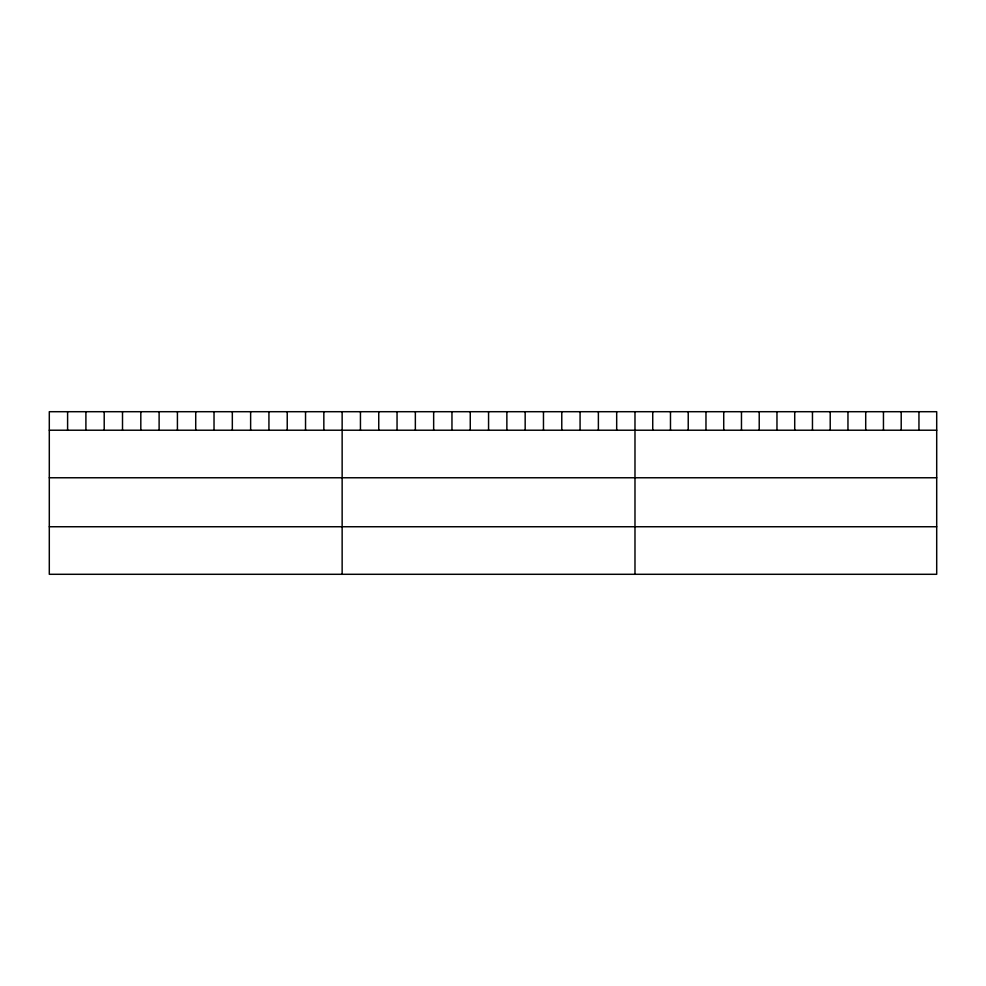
<?xml version="1.0" encoding="UTF-8"?>
<svg xmlns="http://www.w3.org/2000/svg" width="986" height="986" viewBox="0 0 986 986"><rect width="100%" height="100%" fill="white"/><g stroke="black" fill="none" stroke-linecap="round" stroke-linejoin="round"><path stroke-width="1.48" d="M936.7 430.216L936.7 574.296L49.3 574.296L49.3 411.704L936.7 411.704L936.7 430.216L49.3 430.216M49.3 477.766L936.7 477.766M49.3 526.746L936.7 526.746M918.952 411.704L918.952 430.216M901.204 411.704L901.204 430.216M883.456 411.704L883.456 430.216M865.708 411.704L865.708 430.216M847.96 411.704L847.96 430.216M830.212 411.704L830.212 430.216M812.464 411.704L812.464 430.216M794.716 411.704L794.716 430.216M776.968 411.704L776.968 430.216M759.22 411.704L759.22 430.216M741.472 411.704L741.472 430.216M723.724 411.704L723.724 430.216M705.976 411.704L705.976 430.216M688.228 411.704L688.228 430.216M670.48 411.704L670.48 430.216M652.732 411.704L652.732 430.216M634.984 411.704L634.984 574.296M616.681 411.704L616.681 430.216M598.379 411.704L598.379 430.216M580.076 411.704L580.076 430.216M561.774 411.704L561.774 430.216M543.471 411.704L543.471 430.216M525.168 411.704L525.168 430.216M506.866 411.704L506.866 430.216M488.563 411.704L488.563 430.216M470.26 411.704L470.26 430.216M451.958 411.704L451.958 430.216M433.655 411.704L433.655 430.216M415.352 411.704L415.352 430.216M397.05 411.704L397.05 430.216M378.747 411.704L378.747 430.216M360.445 411.704L360.445 430.216M342.142 411.704L342.142 574.296M323.839 411.704L323.839 430.216M305.537 411.704L305.537 430.216M287.234 411.704L287.234 430.216M268.931 411.704L268.931 430.216M250.629 411.704L250.629 430.216M232.326 411.704L232.326 430.216M214.024 411.704L214.024 430.216M195.721 411.704L195.721 430.216M177.418 411.704L177.418 430.216M159.116 411.704L159.116 430.216M140.813 411.704L140.813 430.216M122.51 411.704L122.51 430.216M104.208 411.704L104.208 430.216M85.905 411.704L85.905 430.216M67.603 411.704L67.603 430.216"/></g></svg>
